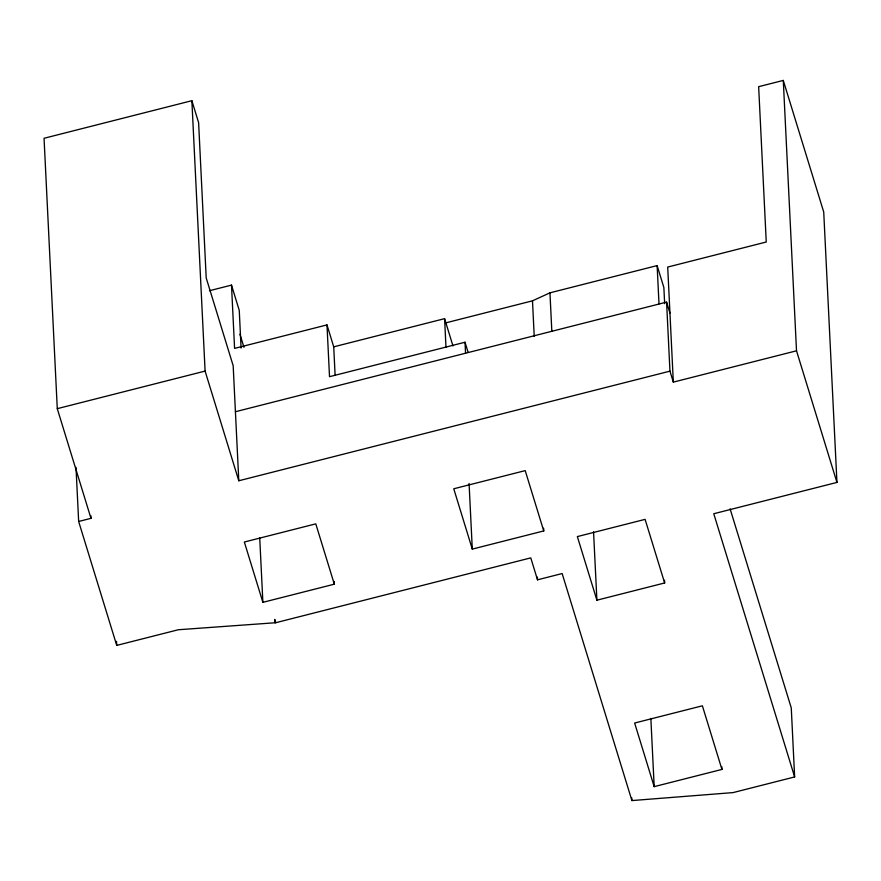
<?xml version="1.0" encoding="UTF-8"?>
<svg xmlns="http://www.w3.org/2000/svg" width="881" height="881" viewBox="0 0 881 881"><rect width="100%" height="100%" fill="white"/><g stroke="black" fill="none" stroke-linecap="round" stroke-linejoin="round"><path stroke-width="1.32" d="M445.962 322.82L532.487 300.828L549.953 292.833L657.127 265.588L663.867 287.525L664.659 303.681M235.425 411.724L666.576 302.117L669.956 371.154L238.795 480.762L233.168 365.703L206.209 277.967L198.61 122.635L191.871 100.698L44.05 138.284L57.276 408.663L90.974 518.336L78.651 521.475L116.733 645.399L178.325 629.75L275.775 622.713L530.769 557.882L537.509 579.819L562.144 573.553L631.908 800.576L733.047 792.603L794.64 776.943L791.27 707.917L730.107 508.866M783.286 80.424L758.651 86.679L766.25 242.011L667.699 267.064L673.326 382.123L796.512 350.803L783.286 80.424L823.724 212.024L836.95 482.414L713.764 513.733L794.64 776.943M209.447 290.719L231.494 285.114L239.247 310.343L241.086 348.039M335.121 375.46L333.723 346.839L326.983 324.913L234.588 348.391L231.494 285.114M57.276 408.663L205.097 371.088L191.871 100.698M333.723 346.839L444.586 318.658L452.966 345.925M468.119 352.323L465.014 342.235L329.516 376.683L326.983 324.913M334.328 584.18L315.783 523.854L244.345 542.024L262.879 602.34L334.328 584.18L334.185 581.438M543.742 530.935L525.208 470.619L453.759 488.779L472.293 549.105L543.742 530.935L543.61 528.193M664.648 582.969L645.101 519.361L577.352 536.584L596.9 600.192L664.648 582.969L664.516 580.238M721.935 769.421L702.388 705.802L634.639 723.026L654.187 786.645L721.935 769.421L721.803 766.69M796.512 350.803L836.95 482.414M666.576 302.117L669.945 313.085M669.956 371.154L673.326 382.123M239.94 334.196L243.96 347.312M205.097 371.088L238.795 480.762M275.775 622.713L274.762 619.42L275.026 622.768M657.127 265.588L658.999 303.868M650.85 718.389L654.187 786.645M631.776 797.856L631.908 800.576M593.552 531.816L596.9 600.192M549.953 292.833L551.825 331.113M532.487 300.828L534.227 336.366M537.377 577.077L537.509 579.819M465.014 342.235L465.542 353.061M469.077 483.46L472.293 549.105M444.586 318.658L445.984 347.268M259.73 537.961L262.879 602.34M116.534 641.346L116.733 645.399M90.842 515.638L90.974 518.336M76.008 467.326L78.651 521.475"/></g></svg>
